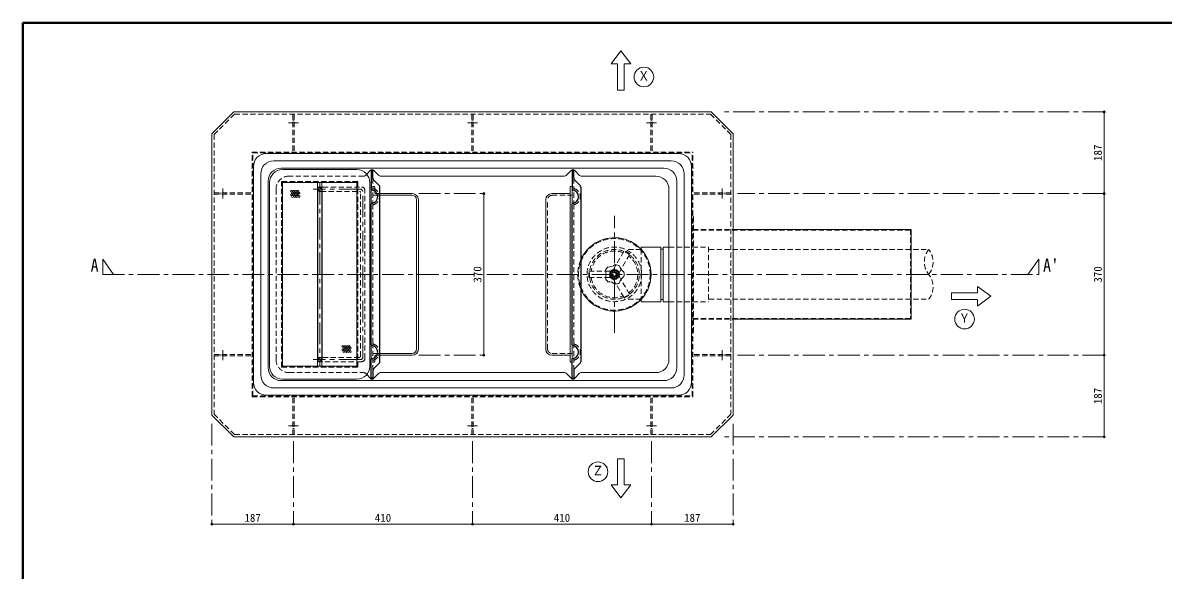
# Model space of a CAD drawing. Units: millimetres at full size, sheet at 1:10. Extents: x -2114 to 1936, y -1399 to 1411.
# Drawn here: x -2114 to 498, y 158 to 1411 of the extents above; entities that cross this region are included whole.
import ezdxf
from ezdxf.enums import TextEntityAlignment as Align

# ---------------------------------------------------------------- set-up
doc = ezdxf.new("R2010")
doc.units = ezdxf.units.MM
doc.header["$LTSCALE"] = 10
doc.header["$PDMODE"] = 32
doc.header["$PDSIZE"] = 5
doc.linetypes.add('CHAIN1', pattern=[8, 5, -1, 1, -1])
doc.linetypes.add('DASHED1', pattern=[1.8, 1.2, -0.6])
doc.layers.add('0-0_ﾚｲﾔ1', color=4, linetype='Continuous', lineweight=9)
doc.styles.add('ＭＳ ゴシック', font='')
doc.styles.get('ＭＳ ゴシック').set_extended_font_data('MS Gothic')

msp = doc.modelspace()

# ---------------------------------------------------------------- linework, layer by layer
at = {"layer": '0-0_ﾚｲﾔ1', "color": 1, "lineweight": 40}
for p in [(-2113.92, -1398.64), (1936.08, 1411.36)]:
    msp.add_line(p, (-2113.92, 1411.36), dxfattribs=at)
at = {"layer": '0-0_ﾚｲﾔ1'}
for p, q in [((-721.42, 1317.36), (-743.92, 1347.36)), ((-751.42, 1317.36), (-751.42, 1257.36)), ((-721.42, 1317.36), (-736.42, 1317.36)), ((363.08, 1207.36), (363.08, 1020.36)), ((-612.13, 1112.15), (-1555.71, 1112.15)), ((-1585.71, 588.58), (-1585.71, 1082.15)), ((-628.92, 1095.36), (-1538.92, 1095.36)), ((-645.71, 1078.58), (-1522.13, 1078.58)), ((-582.13, 588.58), (-582.13, 1082.15)), ((-1568.92, 605.36), (-1568.92, 1065.36)), ((-1552.13, 622.15), (-1552.13, 1048.58)), ((-615.71, 622.15), (-615.71, 1048.58)), ((-598.92, 605.36), (-598.92, 1065.36)), ((-1315.92, 1029.8), (-1315.92, 996.93)), ((-1295.92, 1020.36), (-1221.92, 1020.36)), ((-1057.92, 1020.36), (-1057.92, 650.36)), ((-863.92, 1020.36), (-901.92, 1020.36)), ((-859.92, 634.36), (-859.92, 1036.36)), ((-859.92, 1036.36), (-855.92, 1036.36)), ((-855.92, 1029.8), (-855.92, 996.93)), ((363.08, 1020.36), (363.08, 650.36)), ((-1221.92, 1016.36), (-1295.92, 1016.36)), ((-1211.92, 1006.36), (-1211.92, 664.36)), ((-1207.92, 664.36), (-1207.92, 1006.36)), ((-915.92, 1006.36), (-915.92, 664.36)), ((-486.92, 937.86), (-78.92, 937.86)), ((-78.92, 937.86), (-78.92, 732.86)), ((-697.42, 897.86), (-697.42, 892.58)), ((-652.42, 892.86), (-647.42, 892.86)), ((-647.42, 897.86), (-647.42, 772.86)), ((-647.42, 897.86), (-633.92, 897.86)), ((73.08, 792.86), (13.08, 792.86)), ((73.08, 807.86), (103.08, 785.36)), ((73.08, 792.86), (73.08, 807.86)), ((73.08, 762.86), (103.08, 785.36)), ((-652.42, 777.86), (-647.42, 777.86)), ((-647.42, 772.86), (-633.92, 772.86)), ((73.08, 762.86), (73.08, 777.86)), ((-486.92, 732.86), (-78.92, 732.86)), ((-1315.92, 640.93), (-1315.92, 673.8)), ((-1221.92, 654.36), (-1295.92, 654.36)), ((-855.92, 640.93), (-855.92, 673.8)), ((-1295.92, 650.36), (-1221.92, 650.36)), ((-863.92, 650.36), (-901.92, 650.36)), ((-859.92, 634.36), (-855.92, 634.36)), ((363.08, 650.36), (363.08, 463.36)), ((-628.92, 575.36), (-1538.92, 575.36)), ((-645.71, 592.15), (-1522.13, 592.15)), ((-612.13, 558.58), (-1555.71, 558.58)), ((-751.42, 413.36), (-751.42, 353.36)), ((-736.42, 413.36), (-751.42, 413.36)), ((-736.42, 353.36), (-736.42, 413.36)), ((-766.42, 353.36), (-751.42, 353.36)), ((-766.42, 353.36), (-743.92, 323.36)), ((-721.42, 353.36), (-743.92, 323.36)), ((-736.42, 353.36), (-721.42, 353.36)), ((-1493.92, 263.36), (-1680.92, 263.36)), ((-1083.92, 263.36), (-1493.92, 263.36)), ((-673.92, 263.36), (-1083.92, 263.36)), ((-486.92, 263.36), (-673.92, 263.36))]:
    msp.add_line(p, q, dxfattribs=at)
at = {"layer": '0-0_ﾚｲﾔ1', "color": 7, "lineweight": 18}
for p, q in [((-1630.92, 1207.36), (-1680.92, 1157.36)), ((-1630.92, 1207.36), (-536.92, 1207.36)), ((-486.92, 1157.36), (-536.92, 1207.36)), ((-486.92, 1157.36), (-486.92, 513.36)), ((-1348.92, 1075.36), (-1518.92, 1075.36)), ((-1326.21, 1064.96), (-1317.49, 1073.86)), ((-1298.6, 1061.87), (-1310.35, 1073.86)), ((-869.24, 1061.87), (-857.49, 1073.86)), ((-838.6, 1061.87), (-850.35, 1073.86)), ((-1548.92, 625.36), (-1548.92, 1045.36)), ((-1518.92, 625.36), (-1518.92, 1045.36)), ((-1348.92, 1045.36), (-1518.92, 1045.36)), ((-1438.92, 1045.36), (-1438.92, 1030.36)), ((-1428.92, 1045.36), (-1428.92, 1030.36)), ((-1348.92, 625.36), (-1348.92, 1045.36)), ((-1318.92, 625.36), (-1318.92, 1045.36)), ((-872.81, 1060.36), (-1295.03, 1060.36)), ((-835.03, 1060.36), (-663.92, 1060.36)), ((-633.92, 640.36), (-633.92, 1030.36)), ((-1438.92, 625.36), (-1438.92, 640.36)), ((-1428.92, 625.36), (-1428.92, 640.36)), ((-1518.92, 625.36), (-1348.92, 625.36)), ((-1326.21, 605.77), (-1317.49, 596.87)), ((-1298.6, 608.86), (-1310.35, 596.87)), ((-1295.03, 610.36), (-872.81, 610.36)), ((-869.24, 608.86), (-857.49, 596.87)), ((-838.6, 608.86), (-850.35, 596.87)), ((-835.03, 610.36), (-663.92, 610.36)), ((-1518.92, 595.36), (-1348.92, 595.36)), ((-536.92, 463.36), (-486.92, 513.36)), ((-536.92, 463.36), (-1630.92, 463.36))]:
    msp.add_line(p, q, dxfattribs=at)
at = {"layer": '0-0_ﾚｲﾔ1', "linetype": 'DASHED1'}
for p, q in [((-1675.92, 1155.29), (-1628.85, 1202.36)), ((-1628.85, 1202.36), (-538.99, 1202.36)), ((-1495.52, 1202.36), (-1495.52, 1115.36)), ((-1492.32, 1202.36), (-1492.32, 1115.36)), ((-1085.52, 1202.36), (-1085.52, 1115.36)), ((-1082.32, 1202.36), (-1082.32, 1115.36)), ((-675.52, 1202.36), (-675.52, 1115.36)), ((-672.32, 1202.36), (-672.32, 1115.36)), ((-491.92, 1155.29), (-538.99, 1202.36)), ((-1495.52, 1188.36), (-1492.32, 1188.36)), ((-1492.32, 1176.36), (-1495.52, 1176.36)), ((-1085.52, 1188.36), (-1082.32, 1188.36)), ((-1082.32, 1176.36), (-1085.52, 1176.36)), ((-675.52, 1188.36), (-672.32, 1188.36)), ((-672.32, 1176.36), (-675.52, 1176.36)), ((-1675.92, 1155.29), (-1675.92, 515.43)), ((-491.92, 1155.29), (-491.92, 515.43)), ((-1588.92, 1115.36), (-578.92, 1115.36)), ((-1588.92, 555.36), (-1588.92, 1115.36)), ((-1587.32, 1113.76), (-580.52, 1113.76)), ((-1587.32, 556.96), (-1587.32, 1113.76)), ((-580.52, 556.96), (-580.52, 1113.76)), ((-578.92, 555.36), (-578.92, 1115.36)), ((-1521.42, 622.86), (-1521.42, 1047.86)), ((-1520.42, 623.86), (-1520.42, 1046.86)), ((-1347.42, 1046.86), (-1520.42, 1046.86)), ((-1332.81, 1060.36), (-1503.92, 1060.36)), ((-1347.42, 623.86), (-1347.42, 1046.86)), ((-1329.24, 1061.87), (-1326.21, 1064.96)), ((-1675.92, 1021.96), (-1588.92, 1021.96)), ((-1675.92, 1018.76), (-1588.92, 1018.76)), ((-1661.92, 1018.76), (-1661.92, 1021.96)), ((-1649.92, 1021.96), (-1649.92, 1018.76)), ((-1533.92, 640.36), (-1533.92, 1030.36)), ((-1431.42, 1025.36), (-1342.82, 1025.36)), ((-1426.42, 1035.36), (-1337.82, 1035.36)), ((-1340.32, 647.86), (-1340.32, 1022.86)), ((-1330.32, 642.86), (-1330.32, 1027.86)), ((-1307.92, 1036.36), (-1311.92, 1036.36)), ((-1311.92, 992.51), (-1311.92, 1034.22)), ((-1307.92, 1023.36), (-1307.92, 1036.36)), ((-1304.92, 1020.36), (-1295.92, 1020.36)), ((-851.92, 992.51), (-851.92, 1034.22)), ((-491.92, 1021.96), (-578.92, 1021.96)), ((-491.92, 1018.76), (-578.92, 1018.76)), ((-517.92, 1021.96), (-517.92, 1018.76)), ((-505.92, 1018.76), (-505.92, 1021.96)), ((-1310.42, 1016.36), (-1295.92, 1016.36)), ((-911.92, 664.36), (-911.92, 1006.36)), ((-901.92, 1016.36), (-855.92, 1016.36)), ((-578.92, 967.86), (-577.32, 967.86)), ((-577.32, 702.86), (-577.32, 967.86)), ((-578.92, 937.86), (-486.92, 937.86)), ((-578.92, 936.26), (-80.52, 936.26)), ((-80.52, 937.86), (-80.52, 732.86)), ((-761.29, 846.26), (-736.17, 889.78)), ((-723.93, 880.98), (-736.92, 888.48)), ((-723.18, 882.28), (-736.17, 889.78)), ((-697.42, 892.36), (-733.28, 892.36)), ((-697.42, 892.58), (-697.42, 778.15)), ((-633.92, 897.86), (-543.42, 897.86)), ((-580.52, 902.86), (-578.92, 902.86)), ((-543.42, 897.86), (-543.42, 772.86)), ((-542.42, 892.36), (-38.92, 892.36)), ((-80.52, 898.36), (-78.92, 898.36)), ((-748.3, 838.76), (-723.18, 882.28)), ((-817.42, 842.86), (-767.17, 842.86)), ((-817.42, 827.86), (-817.42, 842.86)), ((-815.92, 827.86), (-815.92, 842.86)), ((-758.92, 844.89), (-767.17, 840.13)), ((-767.17, 842.86), (-767.17, 827.86)), ((-748.3, 838.76), (-761.29, 846.26)), ((-750.67, 840.13), (-750.67, 830.6)), ((-817.42, 827.86), (-767.17, 827.86)), ((-758.92, 825.84), (-767.17, 830.6)), ((-748.3, 831.97), (-761.29, 824.47)), ((-761.29, 824.47), (-736.17, 780.95)), ((-748.3, 831.97), (-723.18, 788.45)), ((-736.92, 782.25), (-723.93, 789.75)), ((-736.17, 780.95), (-723.18, 788.45)), ((-697.42, 778.36), (-733.28, 778.36)), ((-633.92, 772.86), (-543.42, 772.86)), ((-580.52, 767.86), (-578.92, 767.86)), ((-542.42, 778.36), (-38.92, 778.36)), ((-80.52, 772.36), (-78.92, 772.36)), ((-578.92, 734.46), (-80.52, 734.46)), ((-578.92, 732.86), (-486.92, 732.86)), ((-578.92, 702.86), (-577.32, 702.86)), ((-1311.92, 678.22), (-1311.92, 636.51)), ((-1310.42, 654.36), (-1295.92, 654.36)), ((-901.92, 654.36), (-855.92, 654.36)), ((-851.92, 678.22), (-851.92, 636.51)), ((-1675.92, 651.96), (-1588.92, 651.96)), ((-1675.92, 648.76), (-1588.92, 648.76)), ((-1661.92, 648.76), (-1661.92, 651.96)), ((-1649.92, 651.96), (-1649.92, 648.76)), ((-1342.82, 645.36), (-1431.42, 645.36)), ((-1337.82, 635.36), (-1426.42, 635.36)), ((-1307.92, 634.36), (-1311.92, 634.36)), ((-1307.92, 647.36), (-1307.92, 634.36)), ((-1304.92, 650.36), (-1295.92, 650.36)), ((-491.92, 651.96), (-578.92, 651.96)), ((-491.92, 648.76), (-578.92, 648.76)), ((-517.92, 651.96), (-517.92, 648.76)), ((-505.92, 648.76), (-505.92, 651.96)), ((-1521.42, 622.86), (-1346.42, 622.86)), ((-1520.42, 623.86), (-1347.42, 623.86)), ((-1503.92, 610.36), (-1332.81, 610.36)), ((-1329.24, 608.86), (-1326.21, 605.77)), ((-1588.92, 555.36), (-578.92, 555.36)), ((-1587.32, 556.96), (-580.52, 556.96)), ((-1495.52, 468.36), (-1495.52, 555.36)), ((-1492.32, 468.36), (-1492.32, 555.36)), ((-1085.52, 468.36), (-1085.52, 555.36)), ((-1082.32, 468.36), (-1082.32, 555.36)), ((-675.52, 468.36), (-675.52, 555.36)), ((-672.32, 468.36), (-672.32, 555.36)), ((-1675.92, 515.43), (-1628.85, 468.36)), ((-491.92, 515.43), (-538.99, 468.36)), ((-1492.32, 494.36), (-1495.52, 494.36)), ((-1495.52, 482.36), (-1492.32, 482.36)), ((-1082.32, 494.36), (-1085.52, 494.36)), ((-1085.52, 482.36), (-1082.32, 482.36)), ((-672.32, 494.36), (-675.52, 494.36)), ((-675.52, 482.36), (-672.32, 482.36)), ((-1628.85, 468.36), (-538.99, 468.36))]:
    msp.add_line(p, q, dxfattribs=at)
at = {"layer": '0-0_ﾚｲﾔ1', "linetype": 'CHAIN1'}
for p, q in [((363.08, 1207.36), (-516.92, 1207.36)), ((-1505.52, 1182.36), (-1482.32, 1182.36)), ((-1095.52, 1182.36), (-1072.32, 1182.36)), ((-685.52, 1182.36), (-662.32, 1182.36)), ((-1433.92, 1045.36), (-1433.92, 625.36)), ((-1655.92, 1008.76), (-1655.92, 1031.96)), ((-1340.32, 1030.36), (-1448.92, 1030.36)), ((-1335.32, 645.36), (-1335.32, 1025.36)), ((-1206.92, 1020.36), (-1057.92, 1020.36)), ((-511.92, 1008.76), (-511.92, 1031.96)), ((363.08, 1020.36), (-476.92, 1020.36)), ((-758.92, 701.36), (-758.92, 969.36)), ((-1930.92, 870.36), (-1905.92, 835.36)), ((-1930.92, 835.36), (-1930.92, 870.36)), ((213.08, 870.36), (188.08, 835.36)), ((-1655.92, 638.76), (-1655.92, 661.96)), ((-511.92, 638.76), (-511.92, 661.96)), ((-1340.32, 640.36), (-1448.92, 640.36)), ((-1206.92, 650.36), (-1057.92, 650.36)), ((363.08, 650.36), (-476.92, 650.36)), ((-1680.92, 493.36), (-1680.92, 263.36)), ((-1505.52, 488.36), (-1482.32, 488.36)), ((-1095.52, 488.36), (-1072.32, 488.36)), ((-685.52, 488.36), (-662.32, 488.36)), ((-486.92, 493.36), (-486.92, 263.36)), ((-1493.92, 453.36), (-1493.92, 263.36)), ((-1083.92, 453.36), (-1083.92, 263.36)), ((-673.92, 453.36), (-673.92, 263.36)), ((363.08, 463.36), (-516.92, 463.36))]:
    msp.add_line(p, q, dxfattribs=at)
at = {"layer": '0-0_ﾚｲﾔ1', "color": 5, "lineweight": 25}
for p, q in [((-1315.92, 1073.36), (-1315.92, 1029.8)), ((-855.92, 1073.36), (-851.92, 1073.36)), ((-855.92, 1073.36), (-855.92, 1029.8)), ((-851.92, 1055.43), (-851.92, 1073.36)), ((-1310.46, 1051.9), (-1297.39, 1038.83)), ((-850.46, 1051.9), (-837.39, 1038.83)), ((-1438.92, 1030.36), (-1438.92, 640.36)), ((-1428.92, 1030.36), (-1428.92, 640.36)), ((-1295.92, 635.43), (-1295.92, 1035.29)), ((-835.92, 1035.29), (-835.92, 635.43)), ((-1315.92, 673.8), (-1315.92, 996.93)), ((-855.92, 673.8), (-855.92, 996.93)), ((-1315.92, 597.36), (-1315.92, 640.93)), ((-1310.46, 618.83), (-1297.39, 631.9)), ((-855.92, 597.36), (-855.92, 640.93)), ((-850.46, 618.83), (-837.39, 631.9)), ((-851.92, 615.29), (-851.92, 597.36)), ((-855.92, 597.36), (-851.92, 597.36))]:
    msp.add_line(p, q, dxfattribs=at)
at = {"layer": '0-0_ﾚｲﾔ1', "color": 7, "linetype": 'DASHED1', "lineweight": 18}
for p, q in [((-1311.92, 1055.43), (-1311.92, 1034.22)), ((-851.92, 1055.43), (-851.92, 1034.22)), ((-1311.92, 678.22), (-1311.92, 992.51)), ((-851.92, 678.22), (-851.92, 992.51)), ((-1311.92, 615.29), (-1311.92, 636.51)), ((-851.92, 615.29), (-851.92, 636.51))]:
    msp.add_line(p, q, dxfattribs=at)
at = {"layer": '0-0_ﾚｲﾔ1'}
for points in [[(-751.42, 1317.36), (-766.42, 1317.36), (-743.92, 1347.36)], [(-751.42, 1257.36), (-736.42, 1257.36), (-736.42, 1317.36)], [(-697.42, 897.86), (-652.42, 897.86), (-652.42, 772.86)], [(13.08, 792.86), (13.08, 777.86), (73.08, 777.86)], [(-697.42, 778.15), (-697.42, 772.86), (-652.42, 772.86)]]:
    msp.add_lwpolyline(points, dxfattribs=at)
at = {"layer": '0-0_ﾚｲﾔ1', "color": 7, "lineweight": 18}
msp.add_lwpolyline([(-1680.92, 1157.36), (-1680.92, 513.36), (-1630.92, 463.36)], dxfattribs=at)
at = {"layer": '0-0_ﾚｲﾔ1', "color": 5, "lineweight": 25}
for points in [[(-1311.92, 1055.43), (-1311.92, 1073.36), (-1315.92, 1073.36)], [(-1311.92, 615.29), (-1311.92, 597.36), (-1315.92, 597.36)]]:
    msp.add_lwpolyline(points, dxfattribs=at)
at = {"layer": '0-0_ﾚｲﾔ1', "linetype": 'DASHED1'}
msp.add_lwpolyline([(-1346.42, 622.86), (-1346.42, 1047.86), (-1521.42, 1047.86)], dxfattribs=at)
at = {"layer": '0-0_ﾚｲﾔ1', "linetype": 'CHAIN1'}
msp.add_lwpolyline([(-1930.92, 835.36), (213.08, 835.36), (213.08, 870.36)], dxfattribs=at)
at = {"layer": '0-0_ﾚｲﾔ1', "color": 7, "lineweight": 18}
for centre, radius in [((-691.42, 1287.36), 22.5), ((-758.92, 835.36), 11.5), ((-758.92, 835.36), 10.5), ((-758.92, 835.36), 6.5), ((43.08, 732.86), 22.5), ((-796.42, 383.36), 22.5)]:
    msp.add_circle(centre, radius, dxfattribs=at)
at = {"layer": '0-0_ﾚｲﾔ1'}
for centre in [(-1498.6, 1025.66), (-1498.6, 1017.66), (-1496.1, 1021.66), (-1493.6, 1025.66), (-1493.6, 1017.66), (-1491.1, 1021.66), (-1488.6, 1025.66), (-1488.6, 1017.66), (-1486.1, 1021.66), (-1483.6, 1025.66), (-1483.6, 1017.66), (-1481.1, 1021.66), (-1496.1, 1013.66), (-1491.1, 1013.66), (-1486.1, 1013.66), (-1481.1, 1013.66), (-1381.11, 670.55), (-1381.11, 662.55), (-1378.61, 666.55), (-1378.61, 658.55), (-1376.11, 670.55), (-1376.11, 662.55), (-1373.61, 666.55), (-1373.61, 658.55), (-1371.11, 670.55), (-1371.11, 662.55), (-1368.61, 666.55), (-1368.61, 658.55), (-1366.11, 670.55), (-1366.11, 662.55), (-1363.61, 666.55), (-1363.61, 658.55)]:
    msp.add_circle(centre, 2, dxfattribs=at)
at = {"layer": '0-0_ﾚｲﾔ1', "linetype": 'DASHED1'}
for radius in [82, 62.5, 5, 4]:
    msp.add_circle((-758.92, 835.36), radius, dxfattribs=at)
at = {"layer": '0-0_ﾚｲﾔ1'}
for centre, radius, start, end in [((-1555.71, 1082.15), 30, 90, 180), ((-612.13, 1082.15), 30, 0, 90), ((-1538.92, 1065.36), 30, 90, 180), ((-1522.13, 1048.58), 30, 90, 180), ((-645.71, 1048.58), 30, 0, 90), ((-628.92, 1065.36), 30, 0, 90), ((-1221.92, 1006.36), 14, 0, 90), ((-901.92, 1006.36), 14, 90, 180), ((-863.92, 1024.36), 4, 270, 0), ((-1221.92, 1006.36), 10, 0, 90), ((-1221.92, 664.36), 10, 270, 0), ((-1221.92, 664.36), 14, 270, 0), ((-901.92, 664.36), 14, 180, 270), ((-863.92, 646.36), 4, 0, 90), ((-1538.92, 605.36), 30, 180, 270), ((-1522.13, 622.15), 30, 180, 270), ((-645.71, 622.15), 30, 270, 0), ((-628.92, 605.36), 30, 270, 0), ((-1555.71, 588.58), 30, 180, 270), ((-612.13, 588.58), 30, 270, 0)]:
    msp.add_arc(centre, radius, start, end, dxfattribs=at)
at = {"layer": '0-0_ﾚｲﾔ1', "color": 7, "lineweight": 18}
for centre, radius, start, end in [((-1518.92, 1045.36), 30, 90, 180), ((-1348.92, 1045.36), 30, 0, 90), ((-1313.92, 1070.36), 5, 44.3947, 135.6053), ((-853.92, 1070.36), 5, 44.3947, 135.6053), ((-1295.03, 1065.36), 5, 224.3947, 270), ((-872.81, 1065.36), 5, 270, 315.6053), ((-835.03, 1065.36), 5, 224.3947, 270), ((-663.92, 1030.36), 30, 0, 90), ((-758.92, 835.36), 84, 203.55646, 156.44354), ((-758.92, 835.36), 22.5, 131.57818, 156.42182), ((-805.79, 835.36), 27.75, 341.07536, 18.92464), ((-773.41, 879.94), 27.75, 269.07536, 306.92464), ((-758.92, 835.36), 22.5, 59.57818, 84.42182), ((-721, 862.91), 27.75, 197.07536, 234.92464), ((-758.92, 835.36), 22.5, 347.57818, 12.42182), ((-758.92, 835.36), 22.5, 203.57818, 228.42182), ((-773.41, 790.79), 27.75, 53.07536, 90.92464), ((-758.92, 835.36), 22.5, 275.57818, 300.42182), ((-721, 807.81), 27.75, 125.07536, 162.92464), ((-663.92, 640.36), 30, 270, 0), ((-1518.92, 625.36), 30, 180, 270), ((-1348.92, 625.36), 30, 270, 0), ((-1295.03, 605.36), 5, 90, 135.6053), ((-872.81, 605.36), 5, 44.3947, 90), ((-835.03, 605.36), 5, 90, 135.6053), ((-1313.92, 600.36), 5, 224.3947, 315.6053), ((-853.92, 600.36), 5, 224.3947, 315.6053)]:
    msp.add_arc(centre, radius, start, end, dxfattribs=at)
at = {"layer": '0-0_ﾚｲﾔ1', "linetype": 'DASHED1'}
for centre, radius, start, end in [((-1503.92, 1030.36), 30, 90, 180), ((-1332.81, 1065.36), 5, 270, 315.6053), ((-1431.42, 1032.86), 7.5, 180, 270), ((-1426.42, 1037.86), 2.5, 180, 270), ((-1342.82, 1022.86), 2.5, 0, 90), ((-1337.82, 1027.86), 7.5, 0, 90), ((-1304.92, 1023.36), 3, 180, 270), ((-1310.42, 1017.86), 1.5, 180, 270), ((-901.92, 1006.36), 10, 90, 180), ((-758.92, 835.36), 57, 67.56084, 172.43916), ((-758.92, 835.36), 53.5, 68.05866, 171.94134), ((-3.31, 863.86), 45.61, 141.33038, 218.66962), ((-74.53, 863.86), 45.61, 321.33038, 38.66962), ((-758.92, 835.36), 84, 156.44354, 203.55646), ((-758.92, 835.36), 53.5, 308.05866, 51.94134), ((-758.92, 835.36), 57, 307.56084, 52.43916), ((-758.92, 835.36), 57, 187.56084, 292.43916), ((-758.92, 835.36), 53.5, 188.05866, 291.94134), ((-74.53, 806.86), 45.61, 321.33038, 38.66962), ((-1310.42, 652.86), 1.5, 90, 180), ((-901.92, 664.36), 10, 180, 270), ((-1503.92, 640.36), 30, 180, 270), ((-1431.42, 637.86), 7.5, 90, 180), ((-1426.42, 632.86), 2.5, 90, 180), ((-1342.82, 647.86), 2.5, 270, 0), ((-1337.82, 642.86), 7.5, 270, 0), ((-1304.92, 647.36), 3, 90, 180), ((-1332.81, 605.36), 5, 44.3947, 90)]:
    msp.add_arc(centre, radius, start, end, dxfattribs=at)
at = {"layer": '0-0_ﾚｲﾔ1', "color": 5, "lineweight": 25}
for centre, radius, start, end in [((-1306.92, 1055.43), 5, 180, 225), ((-846.92, 1055.43), 5, 180, 225), ((-1433.92, 1030.36), 5, 0, 180), ((-1314.42, 1029.8), 1.5, 180, 264.78409), ((-1315.92, 1013.36), 15, 275.21591, 84.78409), ((-1300.92, 1035.29), 5, 0, 45), ((-854.42, 1029.8), 1.5, 180, 264.78409), ((-855.92, 1013.36), 15, 275.21591, 84.78409), ((-840.92, 1035.29), 5, 0, 45), ((-1314.42, 996.93), 1.5, 95.21591, 180), ((-854.42, 996.93), 1.5, 95.21591, 180), ((-1314.42, 673.8), 1.5, 180, 264.78409), ((-1315.92, 657.36), 15, 275.21591, 84.78409), ((-854.42, 673.8), 1.5, 180, 264.78409), ((-855.92, 657.36), 15, 275.21591, 84.78409), ((-1433.92, 640.36), 5, 180, 0), ((-1314.42, 640.93), 1.5, 95.21591, 180), ((-1300.92, 635.43), 5, 315, 0), ((-854.42, 640.93), 1.5, 95.21591, 180), ((-840.92, 635.43), 5, 315, 0), ((-1306.92, 615.29), 5, 135, 180), ((-846.92, 615.29), 5, 135, 180)]:
    msp.add_arc(centre, radius, start, end, dxfattribs=at)
at = {"layer": '0-0_ﾚｲﾔ1', "color": 7, "linetype": 'DASHED1', "lineweight": 18}
for centre, radius, start, end in [((-1433.92, 1030.36), 5, 180, 0), ((-1308.92, 1034.22), 3, 180, 251.447), ((-1315.92, 1013.36), 19, 288.553, 71.447), ((-848.92, 1034.22), 3, 180, 251.447), ((-855.92, 1013.36), 19, 288.553, 71.447), ((-1308.92, 992.51), 3, 108.553, 180), ((-848.92, 992.51), 3, 108.553, 180), ((-1308.92, 678.22), 3, 180, 251.447), ((-1315.92, 657.36), 19, 288.553, 71.447), ((-848.92, 678.22), 3, 180, 251.447), ((-855.92, 657.36), 19, 288.553, 71.447), ((-1433.92, 640.36), 5, 0, 180), ((-1308.92, 636.51), 3, 108.553, 180), ((-848.92, 636.51), 3, 108.553, 180)]:
    msp.add_arc(centre, radius, start, end, dxfattribs=at)
at = {"layer": '0-0_ﾚｲﾔ1', "linetype": 'CHAIN1'}
for centre, start, end in [((-1428.92, 1035.36), 180, 270), ((-1340.32, 1025.36), 0, 90), ((-1428.92, 635.36), 90, 180), ((-1340.32, 645.36), 270, 0)]:
    msp.add_arc(centre, 5, start, end, dxfattribs=at)
at = {"layer": '0-0_ﾚｲﾔ1', "color": 1}
for p in [(363.08, 1207.36), (-1057.92, 1020.36), (363.08, 1020.36), (-1057.92, 650.36), (363.08, 650.36), (363.08, 463.36), (-1680.92, 263.36), (-1493.92, 263.36), (-1083.92, 263.36), (-673.92, 263.36), (-486.92, 263.36)]:
    msp.add_point(p, dxfattribs=at)

# ---------------------------------------------------------------- texts
at = {"layer": '0-0_ﾚｲﾔ1', "color": 7, "style": 'ＭＳ ゴシック', "width": 0.9}
for s, height, p in [('Ｘ', 21.99, (-705.17, 1272.36)), ('A', 29.33, (-1958.42, 832.86)), ("A'", 29.33, (223.08, 832.86)), ('Ｙ', 21.99, (29.33, 717.86)), ('Ｚ', 21.99, (-810.17, 368.36))]:
    msp.add_text(s, height=height, dxfattribs=at).set_placement(p, align=Align.BOTTOM_LEFT)
at = {"layer": '0-0_ﾚｲﾔ1', "color": 7, "style": 'ＭＳ ゴシック'}
for s, p in [('187', (363.08, 1095.11)), ('370', (-1057.92, 816.61)), ('370', (363.08, 816.61)), ('187', (363.08, 538.11))]:
    msp.add_text(s, height=18.33, rotation=90, dxfattribs=at).set_placement(p, align=Align.BOTTOM_LEFT)
for s, p in [('187', (-1606.17, 263.36)), ('410', (-1307.67, 263.36)), ('410', (-897.67, 263.36)), ('187', (-599.17, 263.36))]:
    msp.add_text(s, height=18.33, dxfattribs=at).set_placement(p, align=Align.BOTTOM_LEFT)

doc.saveas('drawing.dxf')
